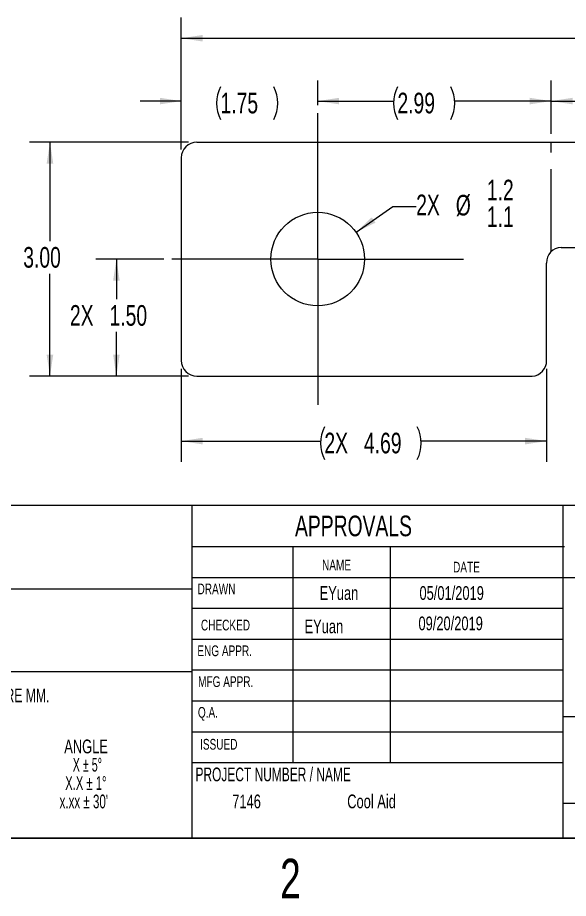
# Model space of a CAD drawing. Extents: x 0.3 to 35.7, y 0.3 to 23.
# Drawn here: x 18.93 to 26, y 0.29 to 11.58 of the extents above; entities that cross this region are included whole.
import ezdxf
from ezdxf.enums import TextEntityAlignment as Align

# ---------------------------------------------------------------- set-up
doc = ezdxf.new("R2010")
doc.units = 0
doc.header["$LTSCALE"] = 0.083333
doc.linetypes.add('CENTERX2', pattern=[20.32, 12.7, -2.54, 2.54, -2.54])
doc.layers.get('0').update_dxf_attribs({"linetype": 'CONTINUOUS'})
doc.layers.add('CAD', color=5, linetype='CONTINUOUS')
doc.layers.add('FORMAT', color=7, linetype='CONTINUOUS')
doc.dimstyles.new('SLDDIMSTYLE0', dxfattribs={"dimtxt": 0.264583, "dimasz": 0.275167, "dimexe": 0, "dimexo": 0.0625, "dimgap": 0.066146, "dimtad": 0, "dimtih": 1, "dimtoh": 1, "dimrnd": 1e-09, "dimzin": 12, "dimsah": 1, "dimcen": 0.09, "dimazin": 3, "dimtfac": 1, "dimtofl": 0, "dimtmove": 0, "dimatfit": 3})
doc.dimstyles.new('SLDDIMSTYLE1', dxfattribs={"dimtxt": 0.264583, "dimasz": 0.275167, "dimexe": 0, "dimexo": 0.0625, "dimgap": 0.066146, "dimtad": 0, "dimtih": 1, "dimtoh": 1, "dimrnd": 1e-09, "dimzin": 4, "dimsah": 1, "dimcen": 0.09, "dimazin": 3, "dimtfac": 1, "dimtofl": 0, "dimtmove": 0, "dimatfit": 3})
doc.dimstyles.new('SLDDIMSTYLE2', dxfattribs={"dimtxt": 0.264583, "dimasz": 0.275167, "dimexe": 0, "dimexo": 0.0625, "dimgap": 0.066146, "dimtad": 0, "dimtih": 1, "dimtoh": 1, "dimrnd": 1e-09, "dimzin": 12, "dimsah": 1, "dimcen": 0.09, "dimazin": 3, "dimtfac": 1, "dimtmove": 0, "dimatfit": 3})
doc.dimstyles.new('SLDDIMSTYLE3', dxfattribs={"dimtxt": 0.264583, "dimasz": 0.275167, "dimexe": 0, "dimexo": 0.0625, "dimgap": 0.066146, "dimtad": 0, "dimtih": 1, "dimtoh": 1, "dimrnd": 1e-09, "dimzin": 4, "dimsah": 1, "dimcen": 0, "dimazin": 3, "dimlim": 1, "dimtm": 0.1, "dimtfac": 1, "dimtofl": 0, "dimtmove": 0, "dimatfit": 3})

# ---------------------------------------------------------------- blocks, each defined once
blk = doc.blocks.new('CREARE_PDM_TITLE_BLOCK')
at = {"color": 7, "linetype": 'CONTINUOUS'}
blk.add_line((19.05, 1.058), (45.507, 1.058), dxfattribs=at)
at = {"layer": 'FORMAT'}
for p, q in [((25.4, 5.33), (45.507, 5.33)), ((31.75, 5.33), (31.75, 1.058)), ((36.513, 5.33), (36.513, 1.058)), ((31.755, 4.801), (36.531, 4.801)), ((33.048, 4.801), (33.048, 2.023)), ((34.298, 4.801), (34.298, 2.023)), ((31.75, 4.404), (36.513, 4.404)), ((36.513, 4.404), (45.508, 4.404)), ((25.4, 4.257), (31.75, 4.257)), ((31.75, 4.007), (36.513, 4.007)), ((31.75, 3.61), (36.513, 3.61)), ((25.4, 3.197), (31.75, 3.197)), ((36.513, 3.213), (31.75, 3.213)), ((36.513, 2.816), (31.75, 2.816)), ((36.513, 2.62), (45.507, 2.62)), ((36.513, 2.42), (31.75, 2.42)), ((36.506, 2.023), (31.75, 2.023)), ((36.513, 1.509), (45.508, 1.509))]:
    blk.add_line(p, q, dxfattribs=at)
at = {"color": 7, "linetype": 'CONTINUOUS'}
for s, height, width, p in [('APPROVALS', 0.2646, 0.7, (33.075, 4.852)), ('NAME', 0.1376, 0.7, (33.422, 4.452)), ('DATE', 0.1376, 0.7, (35.103, 4.425)), ('DRAWN', 0.1376, 0.7, (31.824, 4.145)), ('CHECKED', 0.1376, 0.7, (31.868, 3.682)), ('ENG APPR.', 0.1376, 0.7, (31.822, 3.352)), ('MFG APPR.', 0.1376, 0.7, (31.832, 2.956)), ('Q.A.', 0.1376, 0.7, (31.829, 2.562)), ('ISSUED', 0.1376, 0.7, (31.857, 2.153)), ('PROJECT NUMBER / NAME', 0.17639, 0.65, (31.798, 1.735))]:
    blk.add_text(s, height=height, dxfattribs=dict(at, width=width)).set_placement(p, align=Align.BOTTOM_LEFT)
blk = doc.blocks.new('SW_NOTE_3')
at = {"layer": 'FORMAT', "color": 0}
for s, width, p in [('UNLESS OTHERWISE SPECIFIED DIMENSIONS ARE MM.', 0.661111, (0, 0)), ('TOLERANCES ARE:', 0.7, (1.844, -0.235))]:
    blk.add_text(s, height=0.17639, dxfattribs=dict(at, width=width)).set_placement(p, align=Align.BOTTOM_LEFT)
blk = doc.blocks.new('SW_NOTE_4')
at = {"layer": 'FORMAT', "color": 0}
for s, width, p in [('ANGLE', 0.7, (0, 0)), ('X ± 5°', 0.583333, (0.109, -0.235)), ('X.X ± 1°', 0.6125, (0.012, -0.47)), ("x.xx ± 30'", 0.63, (-0.06, -0.706))]:
    blk.add_text(s, height=0.1764, dxfattribs=dict(at, width=width)).set_placement(p, align=Align.BOTTOM_LEFT)
blk = doc.blocks.new('_D_1')
at = {"color": 7, "linetype": 'CONTINUOUS'}
for p, q in [((21.128, 9.986), (19.084, 9.986)), ((19.349, 9.986), (19.349, 8.717)), ((19.349, 6.986), (19.349, 8.297)), ((21.128, 6.986), (19.084, 6.986))]:
    blk.add_line(p, q, dxfattribs=at)
for points in [[(19.349, 9.986), (19.306, 9.711), (19.391, 9.711)], [(19.349, 6.986), (19.391, 7.261), (19.306, 7.261)]]:
    blk.add_solid(points, dxfattribs=at)
at = {"color": 7, "linetype": 'CONTINUOUS', "width": 0.7}
blk.add_text('3.00', height=0.2646, dxfattribs=at).set_placement((19.006, 8.297, 1.139), align=Align.BOTTOM_LEFT)
blk = doc.blocks.new('_D_2')
at = {"color": 7, "linetype": 'CONTINUOUS'}
for p, q in [((21.034, 9.892), (21.034, 10.778)), ((22.784, 10.462), (22.784, 10.778)), ((21.034, 10.513), (20.505, 10.513)), ((22.784, 10.513), (23.313, 10.513))]:
    blk.add_line(p, q, dxfattribs=at)
for centre, start, end in [((21.957, 10.486), 153.4349, 206.5651), ((21.801, 10.486), 333.4349, 26.5651)]:
    blk.add_arc(centre, 0.47, start, end, dxfattribs=at)
for points in [[(21.034, 10.513), (20.759, 10.555), (20.759, 10.471)], [(22.784, 10.513), (23.059, 10.471), (23.059, 10.555)]]:
    blk.add_solid(points, dxfattribs=at)
at = {"color": 7, "linetype": 'CONTINUOUS', "width": 0.7}
blk.add_text('1.75', height=0.2646, dxfattribs=at).set_placement((21.537, 10.276, 1.139), align=Align.BOTTOM_LEFT)
blk = doc.blocks.new('_D_3')
at = {"color": 7, "linetype": 'CONTINUOUS'}
for p, q in [((22.784, 10.462), (22.784, 10.778)), ((25.779, 10.092), (25.779, 10.778)), ((22.784, 10.513), (23.758, 10.513)), ((25.779, 10.513), (24.541, 10.513))]:
    blk.add_line(p, q, dxfattribs=at)
for centre, start, end in [((24.227, 10.486), 153.4349, 206.5651), ((24.072, 10.486), 333.4349, 26.5651)]:
    blk.add_arc(centre, 0.47, start, end, dxfattribs=at)
for points in [[(22.784, 10.513), (23.059, 10.471), (23.059, 10.555)], [(25.779, 10.513), (25.504, 10.555), (25.504, 10.471)]]:
    blk.add_solid(points, dxfattribs=at)
at = {"color": 7, "linetype": 'CONTINUOUS', "width": 0.7}
blk.add_text('2.99', height=0.2646, dxfattribs=at).set_placement((23.807, 10.276, 1.139), align=Align.BOTTOM_LEFT)
blk = doc.blocks.new('_D_4')
at = {"color": 7, "linetype": 'CONTINUOUS'}
for p, q in [((25.779, 10.092), (25.779, 10.778)), ((29.358, 10.092), (29.358, 10.778)), ((25.779, 10.513), (27.108, 10.513)), ((29.358, 10.513), (27.891, 10.513))]:
    blk.add_line(p, q, dxfattribs=at)
for centre, start, end in [((27.578, 10.486), 153.4349, 206.5651), ((27.422, 10.486), 333.4349, 26.5651)]:
    blk.add_arc(centre, 0.47, start, end, dxfattribs=at)
for points in [[(25.779, 10.513), (26.054, 10.471), (26.054, 10.555)], [(29.358, 10.513), (29.083, 10.555), (29.083, 10.471)]]:
    blk.add_solid(points, dxfattribs=at)
at = {"color": 7, "linetype": 'CONTINUOUS', "width": 0.7}
blk.add_text('3.58', height=0.2646, dxfattribs=at).set_placement((27.158, 10.276, 1.139), align=Align.BOTTOM_LEFT)
blk = doc.blocks.new('_D_5')
at = {"color": 7, "linetype": 'CONTINUOUS'}
for p, q in [((23.276, 8.83), (23.747, 9.16)), ((23.747, 9.16), (24.048, 9.16))]:
    blk.add_line(p, q, dxfattribs=at)
blk.add_solid([(23.276, 8.83), (23.525, 8.953), (23.477, 9.022)], dxfattribs=at)
at = {"color": 7, "linetype": 'CONTINUOUS', "width": 0.7}
for s, p in [('1.2', (24.955, 9.16, 1.139)), ('2X ', (24.048, 8.97, 1.139)), ('%%c', (24.556, 8.966, 1.139)), ('1.1', (24.955, 8.818, 1.139))]:
    blk.add_text(s, height=0.2646, dxfattribs=at).set_placement(p, align=Align.BOTTOM_LEFT)
blk = doc.blocks.new('_D_6')
at = {"color": 7, "linetype": 'CONTINUOUS'}
for p, q in [((20.808, 8.486), (19.936, 8.486)), ((20.201, 8.486), (20.201, 7.972)), ((20.201, 6.986), (20.201, 7.552)), ((21.128, 6.986), (19.936, 6.986))]:
    blk.add_line(p, q, dxfattribs=at)
for points in [[(20.201, 8.486), (20.159, 8.211), (20.243, 8.211)], [(20.201, 6.986), (20.243, 7.261), (20.159, 7.261)]]:
    blk.add_solid(points, dxfattribs=at)
at = {"color": 7, "linetype": 'CONTINUOUS', "width": 0.7}
for s, p in [('2X ', (19.605, 7.552, 1.139)), ('1.50', (20.113, 7.552, 1.139))]:
    blk.add_text(s, height=0.2646, dxfattribs=at).set_placement(p, align=Align.BOTTOM_LEFT)
blk = doc.blocks.new('_D_9')
at = {"color": 7, "linetype": 'CONTINUOUS'}
for p, q in [((21.034, 7.08), (21.034, 5.887)), ((25.721, 7.08), (25.721, 5.887)), ((21.034, 6.152), (22.82, 6.152)), ((25.721, 6.152), (24.112, 6.152))]:
    blk.add_line(p, q, dxfattribs=at)
for centre, start, end in [((23.29, 6.125), 153.4349, 206.5651), ((23.642, 6.125), 333.4349, 26.5651)]:
    blk.add_arc(centre, 0.47, start, end, dxfattribs=at)
for points in [[(21.034, 6.152), (21.309, 6.109), (21.309, 6.194)], [(25.721, 6.152), (25.445, 6.194), (25.445, 6.109)]]:
    blk.add_solid(points, dxfattribs=at)
at = {"color": 7, "linetype": 'CONTINUOUS', "width": 0.7}
for s, p in [('2X ', (22.87, 5.915, 1.139)), ('4.69', (23.378, 5.915, 1.139))]:
    blk.add_text(s, height=0.2646, dxfattribs=at).set_placement(p, align=Align.BOTTOM_LEFT)
blk = doc.blocks.new('_D_10')
at = {"color": 7, "linetype": 'CONTINUOUS'}
for p, q in [((21.034, 9.892), (21.034, 11.584)), ((34.139, 9.892), (34.139, 11.584)), ((21.034, 11.319), (27.01, 11.319)), ((34.139, 11.319), (27.989, 11.319))]:
    blk.add_line(p, q, dxfattribs=at)
for centre, start, end in [((27.48, 11.292), 153.4349, 206.5651), ((27.52, 11.292), 333.4349, 26.5651)]:
    blk.add_arc(centre, 0.47, start, end, dxfattribs=at)
for points in [[(21.034, 11.319), (21.309, 11.277), (21.309, 11.361)], [(34.139, 11.319), (33.863, 11.361), (33.863, 11.277)]]:
    blk.add_solid(points, dxfattribs=at)
at = {"color": 7, "linetype": 'CONTINUOUS', "width": 0.7}
blk.add_text('13.10', height=0.2646, dxfattribs=at).set_placement((27.06, 11.082, 1.139), align=Align.BOTTOM_LEFT)
blk = doc.blocks.new('SW_CENTERMARKSYMBOL_1')
at = {"layer": 'CAD', "color": 0}
for p, q in [((0, 1.27), (0, 1.87)), ((0, 0), (0, 1.27)), ((-1.27, 0), (-1.87, 0)), ((0, 0), (-1.27, 0)), ((0, 0), (0, -1.27)), ((0, 0), (1.27, 0)), ((1.27, 0), (1.87, 0)), ((0, -1.27), (0, -1.87))]:
    blk.add_line(p, q, dxfattribs=at)

msp = doc.modelspace()

# ---------------------------------------------------------------- linework, layer by layer
at = {"color": 7, "linetype": 'CENTERX2'}
msp.add_line((25.779, 8.582), (25.779, 9.986), dxfattribs=at)
at = {"color": 7, "linetype": 'CONTINUOUS'}
msp.add_line((34.925, 1.058), (1.058, 1.058), dxfattribs=at)
at = {"layer": 'CAD', "linetype": 'CONTINUOUS'}
for p, q in [((21.234, 9.986), (33.939, 9.986)), ((21.034, 9.786), (21.034, 7.186)), ((25.908, 8.636), (26.151, 8.636)), ((25.721, 7.186), (25.721, 8.436)), ((21.234, 6.986), (25.534, 6.986))]:
    msp.add_line(p, q, dxfattribs=at)
msp.add_circle((22.784, 8.486), 0.6, dxfattribs=at)
for centre, radius, start, end in [((21.234, 9.786), 0.2, 90, 180), ((25.915, 8.441), 0.195, 92.1036, 181.557), ((21.234, 7.186), 0.2, 180, 270), ((25.525, 7.181), 0.196, 272.6836, 1.3596)]:
    msp.add_arc(centre, radius, start, end, dxfattribs=at)

# ---------------------------------------------------------------- block references
at = {"color": 7, "linetype": 'CONTINUOUS'}
msp.add_blockref('CREARE_PDM_TITLE_BLOCK', (-10.582, 0), dxfattribs=at)
at = {"layer": 'CAD'}
msp.add_blockref('SW_CENTERMARKSYMBOL_1', (22.784, 8.486), dxfattribs=at)
at = {"layer": 'FORMAT'}
for name, p in [('SW_NOTE_3', (15.122, 2.748)), ('SW_NOTE_4', (19.532, 2.094))]:
    msp.add_blockref(name, p, dxfattribs=at)

# ---------------------------------------------------------------- texts
at = {"color": 7, "linetype": 'CONTINUOUS', "width": 0.7}
for s, height, p in [('05/01/2019', 0.1764, (24.09, 4.062)), ('EYuan', 0.1764, (22.809, 4.062)), ('EYuan', 0.1764, (22.615, 3.634)), ('09/20/2019', 0.1764, (24.077, 3.672)), ('7146', 0.1764, (21.688, 1.389)), ('Cool Aid', 0.1764, (23.163, 1.389)), ('2', 0.508, (22.302, 0.134))]:
    msp.add_text(s, height=height, dxfattribs=at).set_placement(p, align=Align.BOTTOM_LEFT)

# ---------------------------------------------------------------- dimensions: what is measured, and where the dimension line sits
at = {"color": 7, "linetype": 'CONTINUOUS'}
for base, p1, p2, text, dimstyle, picture, middle in [((34.1387, 11.319), (21.0342, 9.7857), (34.1387, 9.7857), '(<>)', 'SLDDIMSTYLE1', '_D_10', (27.4998, 11.319)), ((21.034, 10.513), (22.784, 10.356), (21.034, 9.786), '(<>)', 'SLDDIMSTYLE2', '_D_2', (21.879, 10.513)), ((25.7791, 10.5131), (22.7842, 10.3557), (25.7791, 9.9857), '(<>)', 'SLDDIMSTYLE0', '_D_3', (24.1494, 10.5131)), ((29.358, 10.513), (25.779, 9.986), (29.358, 9.986), '(<>)', 'SLDDIMSTYLE0', '_D_4', (27.5, 10.513)), ((21.034, 6.152), (25.721, 7.186), (21.034, 7.186), '(2X <>)', 'SLDDIMSTYLE0', '_D_9', (23.466, 6.152))]:
    dim = msp.add_linear_dim(base=base, p1=p1, p2=p2, text=text, dimstyle=dimstyle, dxfattribs=at)
    dim.commit()
    dim.dimension.update_dxf_attribs({"geometry": picture, "text_midpoint": middle, "dimtype": 160})
dim = msp.add_linear_dim(base=(19.349, 6.986), p1=(21.234, 9.986), p2=(21.234, 6.986), angle=90, dimstyle='SLDDIMSTYLE1', dxfattribs=at)
dim.commit()
dim.dimension.update_dxf_attribs({"geometry": '_D_1', "text_midpoint": (19.349, 8.507), "dimtype": 160})
dim = msp.add_diameter_dim_2p(p1=(22.293, 8.142), p2=(23.276, 8.83), text='2X <>', dimstyle='SLDDIMSTYLE3', dxfattribs=at)
dim.commit()
dim.dimension.update_dxf_attribs({"geometry": '_D_5', "text_midpoint": (24.746, 9.16), "dimtype": 163})
dim = msp.add_linear_dim(base=(20.201, 6.986), p1=(20.914, 8.486), p2=(21.234, 6.986), angle=90, text='2X <>', dimstyle='SLDDIMSTYLE1', dxfattribs=at)
dim.commit()
dim.dimension.update_dxf_attribs({"geometry": '_D_6', "text_midpoint": (20.201, 7.762), "dimtype": 160})

doc.saveas('drawing.dxf')
